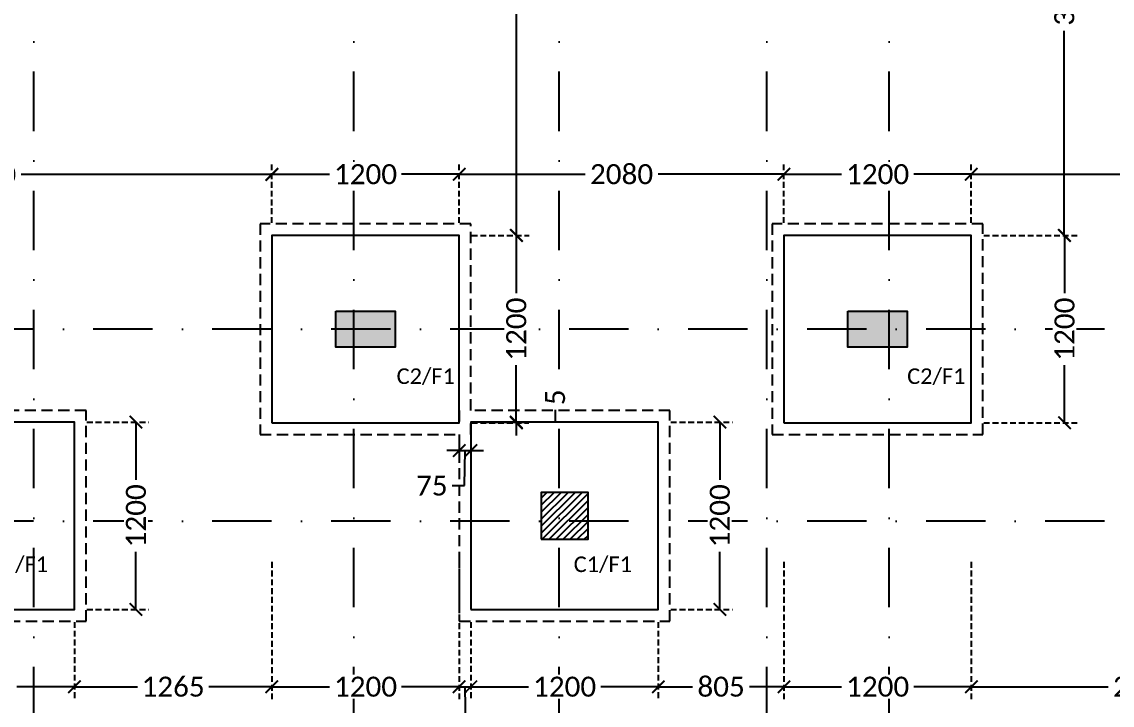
# Model space of a CAD drawing. Header units: millimetres. Extents: x -176651 to 954389, y -469666 to 486614.
# Drawn here: x 225611 to 232595, y 263822 to 268198 of the extents above; entities that cross this region are included whole.
import ezdxf
from ezdxf.xclip import XClip

# ---------------------------------------------------------------- set-up
doc = ezdxf.new("R2010")
doc.units = ezdxf.units.MM
doc.header["$LTSCALE"] = 150
doc.header["$XCLIPFRAME"] = 2
for name, pattern in [('3BHK-W(SB)$0$HIDDEN', [0.375, 0.25, -0.125]), ('DASHDOTX2', [50.8, 25.4, -12.7, 0, -12.7]), ('HIDDEN2', [4.7625, 3.175, -1.5875])]:
    doc.linetypes.add(name, pattern=pattern)
for name, color, linetype in [('ad-Column', 3, 'Continuous'), ('ad-Column Hatch', 125, 'Continuous'), ('ad-Footing line', 2, 'Continuous'), ('ad-Grid', 8, 'DASHDOTX2'), ('ad-PCC line', 8, 'HIDDEN2'), ('ad-RCC', 3, 'Continuous'), ('ad-RCC Hatch', 125, 'Continuous'), ('ad-Road', 2, 'Continuous'), ('ad-Road Hatch', 8, 'Continuous')]:
    doc.layers.add(name, color=color, linetype=linetype)
doc.layers.add('ad-External Dimensions', color=5, linetype='Continuous', true_color=0x0000ff)
doc.layers.add('ad-Foundation text', color=6, linetype='Continuous', true_color=0xff00ff)
doc.styles.get("Standard").update_dxf_attribs({"font": 'calibril.ttf'})
doc.dimstyles.new('A-75-DIM-INT (Framing)', dxfattribs={"dimscale": 100, "dimtxt": 1.6, "dimasz": 1, "dimexe": 1, "dimexo": 1, "dimgap": 0.5, "dimtad": 0, "dimdec": 0, "dimdsep": 46, "dimtxsty": 'Standard', "dimblk": 'ARCHTICK', "dimcen": 0.025, "dimclrd": 5, "dimclre": 5, "dimclrt": 256, "dimazin": 2, "dimtfac": 1, "dimtdec": 0, "dimtmove": 1, "dimatfit": 0, "dimldrblk": 'ARCHTICK', "dimfxl": 1, "dimfxlon": 1, "dimtfill": 1, "dimtolj": 1, "dimtzin": 0, "dimarcsym": 0})

# ---------------------------------------------------------------- blocks, each defined once
blk = doc.blocks.new('A$C4fb60e89')
at = {"layer": 'ad-Road Hatch', "ltscale": 5, "transparency": 33554687}
h = blk.add_hatch(dxfattribs=at)
h.set_pattern_fill('AR-HBONE', color=256, scale=15)
h.set_pattern_definition([(45, (-193247.7, -428758.8), (0, 2155.2615), [4572, -1524]), (135, (-192170.1, -427681.1), (2e-13, 2155.2615), [4572, -1524])])
h.paths.add_polyline_path([(175594.5, -250241), (169177.9, -249341.1), (167473.5, -249057.1), (167473.5, -138693.9), (101313.5, -138693.9), (101313.5, -199953.9), (101307.7, -237994.6), (101040.4, -268291), (101007.7, -280967.7), (101066.4, -293683.6), (101242.5, -311127.2), (100909.9, -319343.6), (100949.1, -333937.5), (100668.7, -366959.6), (100727.3, -390982.9), (100668.7, -404585.6), (100538.2, -420418.5), (100466.5, -428758.8), (92426.2, -427265.5), (92163.5, -427209.5), (92163.5, -321453.9), (24803.5, -321453.9), (24803.5, -412960.5), (15653.5, -411028.6), (15653.5, -321452.2), (-19535.1, -321452.2), (-34427.5, -319476.7), (-65207.4, -315394.6), (-171770.1, -301268.1), (-185853.9, -298333.1), (-193247.7, -296831.5), (-193244, -292907.6), (-191913.8, -285219.4), (-191838.8, -284678.8), (-183397.4, -286393.2), (-169722.9, -289242.8), (-53141.2, -304697.5), (-18730.1, -309262.2), (15653.3, -309262.2), (15653.5, 703.4), (24803.5, 1114.6), (24803.5, -129543.9), (92163.5, -129543.9), (92163.5, 15133.3), (101313.5, 17712.8), (101313.5, -129543.9), (167473.5, -129543.9), (167473.5, 35551.6), (175738, 37855), (175848.8, 28595.3), (175835.8, 25947.4), (175777.1, 14040.5), (175855.3, 2315.8), (175659.7, -18036.1), (175731.4, -34038.6), (175718.4, -46839.2), (175672.7, -63402.4), (175816.2, -82071.9), (175542.3, -106356), (175490.2, -124640.8), (175574.9, -145018.8), (175731.4, -168892), (175796.6, -181268.8), (175796.6, -192667.4), (175744.5, -208200.3), (175829.2, -223276.8), (175887.9, -234871.1)])
h.paths.add_polyline_path([(24803.5, -309263.9), (92163.5, -309263.9), (92163.5, -138693.9), (24803.5, -138693.9)], flags=16)
blk = doc.blocks.new("Plot's Boundary")
at = {"layer": 'ad-Road', "ltscale": 5}
blk.add_blockref('A$C4fb60e89', (191838.8, 428758.8), dxfattribs=at)
blk = doc.blocks.new('1625W_Grid')
at = {"layer": 'ad-Grid', "ltscale": 0.1}
for points in [[(3298.6, -3643.6), (3298.6, -3393.6), (2945, -3190), (2945, 15870), (3298.6, 16073.6), (3298.6, 16323.6)], [(7993.6, -3643.6), (7993.6, -3393.6), (7640, -3190), (7640, 15870), (7993.6, 16073.6), (7993.6, 16323.6)], [(4995, -3190), (4995, 15870)], [(6310, -3190), (6310, 15870)], [(8425, -3190), (8425, 15870)], [(15900, 115), (-3780, 115)], [(15900, -1115), (-3780, -1115)]]:
    blk.add_lwpolyline(points, dxfattribs=at)
blk = doc.blocks.new('zw$6AA0')
at = {"layer": 'ad-Column Hatch', "transparency": 33554687}
h = blk.add_hatch(color=256, dxfattribs=at)
h.dxf.hatch_style = 1
h.paths.add_polyline_path([(0, -230), (380, -230), (380, 0), (0, 0)])
at = {"layer": 'ad-Column'}
blk.add_lwpolyline([(0, -230), (380, -230), (380, 0), (0, 0)], close=True, dxfattribs=at)
blk = doc.blocks.new('A$C42b14ea2')
at = {"layer": 'ad-RCC Hatch', "transparency": 33554687}
h = blk.add_hatch(dxfattribs=at)
h.set_pattern_fill('ANSI31', color=256, scale=10)
h.set_pattern_definition([(45, (13250, 8645), (-22.45064, 22.45064), [])])
h.paths.add_polyline_path([(0, 0), (300, 0), (300, 300), (0, 300)])
at = {"layer": 'ad-RCC'}
blk.add_lwpolyline([(0, 0), (300, 0), (300, 300), (0, 300)], close=True, dxfattribs=at)
blk = doc.blocks.new('1625W_Columns')
at = {"layer": 'ad-Column', "xscale": -1, "rotation": 180}
for p in [(4880, 0), (8160, 0)]:
    blk.add_blockref('zw$6AA0', p, dxfattribs=at)
at = {"layer": 'ad-RCC'}
blk.add_blockref('A$C42b14ea2', (6195, -1230), dxfattribs=at)
blk = doc.blocks.new('_ArchTick')
at = {"color": 0, "linetype": 'ByBlock', "const_width": 0.15}
blk.add_lwpolyline([(-0.5, -0.5), (0.5, 0.5)], dxfattribs=at)
blk = doc.blocks.new('*D36')
at = {"layer": 'ad-External Dimensions', "linetype": '3BHK-W(SB)$0$HIDDEN', "lineweight": -2}
for p, q in [((2005, -1760), (2005, -2254.6)), ((3205, -1760), (3205, -2254.6))]:
    blk.add_line(p, q, dxfattribs=at)
at = {"layer": 'ad-External Dimensions', "lineweight": -2}
for p, q in [((2005, -2174.6), (2373.8, -2174.6)), ((3205, -2174.6), (2836.2, -2174.6))]:
    blk.add_line(p, q, dxfattribs=at)
at = {"layer": 'Defpoints', "color": 0}
for p in [(2005, -1680), (3205, -1680), (3205, -2174.6)]:
    blk.add_point(p, dxfattribs=at)
at = {"layer": 'ad-External Dimensions', "lineweight": -2, "xscale": 80, "yscale": 80, "zscale": 80, "rotation": 180}
blk.add_blockref('_ArchTick', (2005, -2174.6), dxfattribs=at)
at = {"layer": 'ad-External Dimensions', "lineweight": -2, "xscale": 80, "yscale": 80, "zscale": 80}
blk.add_blockref('_ArchTick', (3205, -2174.6), dxfattribs=at)
at = {"layer": 'ad-External Dimensions', "insert": (2605, -2174.6), "char_height": 128, "attachment_point": 5, "bg_fill": 3, "box_fill_scale": 1.1, "bg_fill_color": 257, "bg_fill_transparency": 0}
blk.add_mtext('\\A1;1200', dxfattribs=at)
blk = doc.blocks.new('*D39')
at = {"layer": 'ad-External Dimensions', "linetype": '3BHK-W(SB)$0$HIDDEN', "lineweight": -2}
for p, q in [((4470, -1374.6), (4470, -2254.6)), ((3205, -1760), (3205, -2254.6))]:
    blk.add_line(p, q, dxfattribs=at)
at = {"layer": 'ad-External Dimensions', "lineweight": -2}
for p, q in [((3205, -2174.6), (3609, -2174.6)), ((4470, -2174.6), (4066, -2174.6))]:
    blk.add_line(p, q, dxfattribs=at)
at = {"layer": 'Defpoints', "color": 0}
for p in [(4470, -485), (3205, -1680), (4470, -2174.6)]:
    blk.add_point(p, dxfattribs=at)
at = {"layer": 'ad-External Dimensions', "lineweight": -2, "xscale": 80, "yscale": 80, "zscale": 80, "rotation": 180}
blk.add_blockref('_ArchTick', (3205, -2174.6), dxfattribs=at)
at = {"layer": 'ad-External Dimensions', "lineweight": -2, "xscale": 80, "yscale": 80, "zscale": 80}
blk.add_blockref('_ArchTick', (4470, -2174.6), dxfattribs=at)
at = {"layer": 'ad-External Dimensions', "insert": (3837.5, -2174.6), "char_height": 128, "attachment_point": 5, "bg_fill": 3, "box_fill_scale": 1.1, "bg_fill_color": 257, "bg_fill_transparency": 0}
blk.add_mtext('\\A1;1265', dxfattribs=at)
blk = doc.blocks.new('*D40')
at = {"layer": 'ad-External Dimensions', "linetype": '3BHK-W(SB)$0$HIDDEN', "lineweight": -2}
for p, q in [((4470, -1374.6), (4470, -2254.6)), ((5670, -1374.6), (5670, -2254.6))]:
    blk.add_line(p, q, dxfattribs=at)
at = {"layer": 'ad-External Dimensions', "lineweight": -2}
for p, q in [((4470, -2174.6), (4838.8, -2174.6)), ((5670, -2174.6), (5301.2, -2174.6))]:
    blk.add_line(p, q, dxfattribs=at)
at = {"layer": 'Defpoints', "color": 0}
for p in [(4470, -485), (5670, -485), (5670, -2174.6)]:
    blk.add_point(p, dxfattribs=at)
at = {"layer": 'ad-External Dimensions', "lineweight": -2, "xscale": 80, "yscale": 80, "zscale": 80, "rotation": 180}
blk.add_blockref('_ArchTick', (4470, -2174.6), dxfattribs=at)
at = {"layer": 'ad-External Dimensions', "lineweight": -2, "xscale": 80, "yscale": 80, "zscale": 80}
blk.add_blockref('_ArchTick', (5670, -2174.6), dxfattribs=at)
at = {"layer": 'ad-External Dimensions', "insert": (5070, -2174.6), "char_height": 128, "attachment_point": 5, "bg_fill": 3, "box_fill_scale": 1.1, "bg_fill_color": 257, "bg_fill_transparency": 0}
blk.add_mtext('\\A1;1200', dxfattribs=at)
blk = doc.blocks.new('*D41')
at = {"layer": 'ad-External Dimensions', "linetype": '3BHK-W(SB)$0$HIDDEN', "lineweight": -2}
for p, q in [((5670, -1374.6), (5670, -2254.6)), ((5745, -1760), (5745, -2254.6))]:
    blk.add_line(p, q, dxfattribs=at)
at = {"layer": 'ad-External Dimensions', "lineweight": -2}
for p, q in [((5670, -2174.6), (5590, -2174.6)), ((5670, -2174.6), (5745, -2174.6)), ((5712.2, -2438.6), (5707.5, -2174.6)), ((5745, -2174.6), (5825, -2174.6)), ((5792.2, -2438.6), (5712.2, -2438.6))]:
    blk.add_line(p, q, dxfattribs=at)
at = {"layer": 'Defpoints', "color": 0}
for p in [(5670, -485), (5745, -1680), (5745, -2174.6)]:
    blk.add_point(p, dxfattribs=at)
at = {"layer": 'ad-External Dimensions', "lineweight": -2, "xscale": 80, "yscale": 80, "zscale": 80}
blk.add_blockref('_ArchTick', (5670, -2174.6), dxfattribs=at)
at = {"layer": 'ad-External Dimensions', "lineweight": -2, "xscale": 80, "yscale": 80, "zscale": 80, "rotation": 180}
blk.add_blockref('_ArchTick', (5745, -2174.6), dxfattribs=at)
at = {"layer": 'ad-External Dimensions', "insert": (5922.4, -2438.6), "char_height": 128, "attachment_point": 5, "bg_fill": 3, "box_fill_scale": 1.1, "bg_fill_color": 257, "bg_fill_transparency": 0}
blk.add_mtext('\\A1;75', dxfattribs=at)
blk = doc.blocks.new('*D42')
at = {"layer": 'ad-External Dimensions', "linetype": '3BHK-W(SB)$0$HIDDEN', "lineweight": -2}
for p, q in [((5745, -1760), (5745, -2254.6)), ((6945, -1760), (6945, -2254.6))]:
    blk.add_line(p, q, dxfattribs=at)
at = {"layer": 'ad-External Dimensions', "lineweight": -2}
for p, q in [((5745, -2174.6), (6113.8, -2174.6)), ((6945, -2174.6), (6576.2, -2174.6))]:
    blk.add_line(p, q, dxfattribs=at)
at = {"layer": 'Defpoints', "color": 0}
for p in [(5745, -1680), (6945, -1680), (6945, -2174.6)]:
    blk.add_point(p, dxfattribs=at)
at = {"layer": 'ad-External Dimensions', "lineweight": -2, "xscale": 80, "yscale": 80, "zscale": 80, "rotation": 180}
blk.add_blockref('_ArchTick', (5745, -2174.6), dxfattribs=at)
at = {"layer": 'ad-External Dimensions', "lineweight": -2, "xscale": 80, "yscale": 80, "zscale": 80}
blk.add_blockref('_ArchTick', (6945, -2174.6), dxfattribs=at)
at = {"layer": 'ad-External Dimensions', "insert": (6345, -2174.6), "char_height": 128, "attachment_point": 5, "bg_fill": 3, "box_fill_scale": 1.1, "bg_fill_color": 257, "bg_fill_transparency": 0}
blk.add_mtext('\\A1;1200', dxfattribs=at)
blk = doc.blocks.new('*D43')
at = {"layer": 'ad-External Dimensions', "linetype": '3BHK-W(SB)$0$HIDDEN', "lineweight": -2}
for p, q in [((7750, -1374.6), (7750, -2254.6)), ((6945, -1760), (6945, -2254.6))]:
    blk.add_line(p, q, dxfattribs=at)
at = {"layer": 'ad-External Dimensions', "lineweight": -2}
for p, q in [((6945, -2174.6), (7165.4, -2174.6)), ((7750, -2174.6), (7529.6, -2174.6))]:
    blk.add_line(p, q, dxfattribs=at)
at = {"layer": 'Defpoints', "color": 0}
for p in [(7750, -485), (6945, -1680), (7750, -2174.6)]:
    blk.add_point(p, dxfattribs=at)
at = {"layer": 'ad-External Dimensions', "lineweight": -2, "xscale": 80, "yscale": 80, "zscale": 80, "rotation": 180}
blk.add_blockref('_ArchTick', (6945, -2174.6), dxfattribs=at)
at = {"layer": 'ad-External Dimensions', "lineweight": -2, "xscale": 80, "yscale": 80, "zscale": 80}
blk.add_blockref('_ArchTick', (7750, -2174.6), dxfattribs=at)
at = {"layer": 'ad-External Dimensions', "insert": (7347.5, -2174.6), "char_height": 128, "attachment_point": 5, "bg_fill": 3, "box_fill_scale": 1.1, "bg_fill_color": 257, "bg_fill_transparency": 0}
blk.add_mtext('\\A1;805', dxfattribs=at)
blk = doc.blocks.new('*D44')
at = {"layer": 'ad-External Dimensions', "linetype": '3BHK-W(SB)$0$HIDDEN', "lineweight": -2}
for p, q in [((7750, -1374.6), (7750, -2254.6)), ((8950, -1374.6), (8950, -2254.6))]:
    blk.add_line(p, q, dxfattribs=at)
at = {"layer": 'ad-External Dimensions', "lineweight": -2}
for p, q in [((7750, -2174.6), (8118.8, -2174.6)), ((8950, -2174.6), (8581.2, -2174.6))]:
    blk.add_line(p, q, dxfattribs=at)
at = {"layer": 'Defpoints', "color": 0}
for p in [(7750, -485), (8950, -485), (8950, -2174.6)]:
    blk.add_point(p, dxfattribs=at)
at = {"layer": 'ad-External Dimensions', "lineweight": -2, "xscale": 80, "yscale": 80, "zscale": 80, "rotation": 180}
blk.add_blockref('_ArchTick', (7750, -2174.6), dxfattribs=at)
at = {"layer": 'ad-External Dimensions', "lineweight": -2, "xscale": 80, "yscale": 80, "zscale": 80}
blk.add_blockref('_ArchTick', (8950, -2174.6), dxfattribs=at)
at = {"layer": 'ad-External Dimensions', "insert": (8350, -2174.6), "char_height": 128, "attachment_point": 5, "bg_fill": 3, "box_fill_scale": 1.1, "bg_fill_color": 257, "bg_fill_transparency": 0}
blk.add_mtext('\\A1;1200', dxfattribs=at)
blk = doc.blocks.new('*D45')
at = {"layer": 'ad-External Dimensions', "linetype": '3BHK-W(SB)$0$HIDDEN', "lineweight": -2}
for p, q in [((8950, -1374.6), (8950, -2254.6)), ((11170, -1660), (11170, -2254.6))]:
    blk.add_line(p, q, dxfattribs=at)
at = {"layer": 'ad-External Dimensions', "lineweight": -2}
for p, q in [((8950, -2174.6), (9825.8, -2174.6)), ((11170, -2174.6), (10294.2, -2174.6))]:
    blk.add_line(p, q, dxfattribs=at)
at = {"layer": 'Defpoints', "color": 0}
for p in [(8950, -485), (11170, -1580), (11170, -2174.6)]:
    blk.add_point(p, dxfattribs=at)
at = {"layer": 'ad-External Dimensions', "lineweight": -2, "xscale": 80, "yscale": 80, "zscale": 80, "rotation": 180}
blk.add_blockref('_ArchTick', (8950, -2174.6), dxfattribs=at)
at = {"layer": 'ad-External Dimensions', "lineweight": -2, "xscale": 80, "yscale": 80, "zscale": 80}
blk.add_blockref('_ArchTick', (11170, -2174.6), dxfattribs=at)
at = {"layer": 'ad-External Dimensions', "insert": (10060, -2174.6), "char_height": 128, "attachment_point": 5, "bg_fill": 3, "box_fill_scale": 1.1, "bg_fill_color": 257, "bg_fill_transparency": 0}
blk.add_mtext('\\A1;2220', dxfattribs=at)
blk = doc.blocks.new('*D61')
at = {"layer": 'ad-External Dimensions', "linetype": '3BHK-W(SB)$0$HIDDEN', "lineweight": -2}
for p, q in [((790, 795), (790, 1184.7)), ((4470, 795), (4470, 1184.7))]:
    blk.add_line(p, q, dxfattribs=at)
at = {"layer": 'ad-External Dimensions', "lineweight": -2}
for p, q in [((790, 1104.7), (2395, 1104.7)), ((4470, 1104.7), (2865, 1104.7))]:
    blk.add_line(p, q, dxfattribs=at)
at = {"layer": 'Defpoints', "color": 0}
for p in [(4470, 1104.7), (790, 715), (4470, 715)]:
    blk.add_point(p, dxfattribs=at)
at = {"layer": 'ad-External Dimensions', "lineweight": -2, "xscale": 80, "yscale": 80, "zscale": 80, "rotation": 180}
blk.add_blockref('_ArchTick', (790, 1104.7), dxfattribs=at)
at = {"layer": 'ad-External Dimensions', "lineweight": -2, "xscale": 80, "yscale": 80, "zscale": 80}
blk.add_blockref('_ArchTick', (4470, 1104.7), dxfattribs=at)
at = {"layer": 'ad-External Dimensions', "insert": (2630, 1104.7), "char_height": 128, "attachment_point": 5, "bg_fill": 3, "box_fill_scale": 1.1, "bg_fill_color": 257, "bg_fill_transparency": 0}
blk.add_mtext('\\A1;3680', dxfattribs=at)
blk = doc.blocks.new('*D62')
at = {"layer": 'ad-External Dimensions', "linetype": '3BHK-W(SB)$0$HIDDEN', "lineweight": -2}
for p, q in [((4470, 795), (4470, 1186.6)), ((5670, 795), (5670, 1186.6))]:
    blk.add_line(p, q, dxfattribs=at)
at = {"layer": 'ad-External Dimensions', "lineweight": -2}
for p, q in [((4470, 1106.6), (4838.8, 1106.6)), ((5670, 1106.6), (5301.2, 1106.6))]:
    blk.add_line(p, q, dxfattribs=at)
at = {"layer": 'Defpoints', "color": 0}
for p in [(5670, 1106.6), (4470, 715), (5670, 715)]:
    blk.add_point(p, dxfattribs=at)
at = {"layer": 'ad-External Dimensions', "lineweight": -2, "xscale": 80, "yscale": 80, "zscale": 80, "rotation": 180}
blk.add_blockref('_ArchTick', (4470, 1106.6), dxfattribs=at)
at = {"layer": 'ad-External Dimensions', "lineweight": -2, "xscale": 80, "yscale": 80, "zscale": 80}
blk.add_blockref('_ArchTick', (5670, 1106.6), dxfattribs=at)
at = {"layer": 'ad-External Dimensions', "insert": (5070, 1106.6), "char_height": 128, "attachment_point": 5, "bg_fill": 3, "box_fill_scale": 1.1, "bg_fill_color": 257, "bg_fill_transparency": 0}
blk.add_mtext('\\A1;1200', dxfattribs=at)
blk = doc.blocks.new('*D63')
at = {"layer": 'ad-External Dimensions', "linetype": '3BHK-W(SB)$0$HIDDEN', "lineweight": -2}
for p, q in [((5670, 795), (5670, 1186.6)), ((7750, 795), (7750, 1186.6))]:
    blk.add_line(p, q, dxfattribs=at)
at = {"layer": 'ad-External Dimensions', "lineweight": -2}
for p, q in [((5670, 1106.6), (6475.8, 1106.6)), ((7750, 1106.6), (6944.2, 1106.6))]:
    blk.add_line(p, q, dxfattribs=at)
at = {"layer": 'Defpoints', "color": 0}
for p in [(7750, 1106.6), (5670, 715), (7750, 715)]:
    blk.add_point(p, dxfattribs=at)
at = {"layer": 'ad-External Dimensions', "lineweight": -2, "xscale": 80, "yscale": 80, "zscale": 80, "rotation": 180}
blk.add_blockref('_ArchTick', (5670, 1106.6), dxfattribs=at)
at = {"layer": 'ad-External Dimensions', "lineweight": -2, "xscale": 80, "yscale": 80, "zscale": 80}
blk.add_blockref('_ArchTick', (7750, 1106.6), dxfattribs=at)
at = {"layer": 'ad-External Dimensions', "insert": (6710, 1106.6), "char_height": 128, "attachment_point": 5, "bg_fill": 3, "box_fill_scale": 1.1, "bg_fill_color": 257, "bg_fill_transparency": 0}
blk.add_mtext('\\A1;2080', dxfattribs=at)
blk = doc.blocks.new('*D64')
at = {"layer": 'ad-External Dimensions', "linetype": '3BHK-W(SB)$0$HIDDEN', "lineweight": -2}
for p, q in [((7750, 795), (7750, 1186.6)), ((8950, 795), (8950, 1186.6))]:
    blk.add_line(p, q, dxfattribs=at)
at = {"layer": 'ad-External Dimensions', "lineweight": -2}
for p, q in [((7750, 1106.6), (8118.8, 1106.6)), ((8950, 1106.6), (8581.2, 1106.6))]:
    blk.add_line(p, q, dxfattribs=at)
at = {"layer": 'Defpoints', "color": 0}
for p in [(8950, 1106.6), (7750, 715), (8950, 715)]:
    blk.add_point(p, dxfattribs=at)
at = {"layer": 'ad-External Dimensions', "lineweight": -2, "xscale": 80, "yscale": 80, "zscale": 80, "rotation": 180}
blk.add_blockref('_ArchTick', (7750, 1106.6), dxfattribs=at)
at = {"layer": 'ad-External Dimensions', "lineweight": -2, "xscale": 80, "yscale": 80, "zscale": 80}
blk.add_blockref('_ArchTick', (8950, 1106.6), dxfattribs=at)
at = {"layer": 'ad-External Dimensions', "insert": (8350, 1106.6), "char_height": 128, "attachment_point": 5, "bg_fill": 3, "box_fill_scale": 1.1, "bg_fill_color": 257, "bg_fill_transparency": 0}
blk.add_mtext('\\A1;1200', dxfattribs=at)
blk = doc.blocks.new('*D65')
at = {"layer": 'ad-External Dimensions', "linetype": '3BHK-W(SB)$0$HIDDEN', "lineweight": -2}
for p, q in [((5670, -565), (5670, -741.8)), ((5745, -560), (5745, -741.8))]:
    blk.add_line(p, q, dxfattribs=at)
at = {"layer": 'ad-External Dimensions', "lineweight": -2}
for p, q in [((5670, -661.8), (5590, -661.8)), ((5670, -661.8), (5745, -661.8)), ((5704.8, -886.9), (5707.5, -661.8)), ((5745, -661.8), (5825, -661.8)), ((5624.8, -886.9), (5704.8, -886.9))]:
    blk.add_line(p, q, dxfattribs=at)
at = {"layer": 'Defpoints', "color": 0}
for p in [(5670, -485), (5745, -480), (5745, -661.8)]:
    blk.add_point(p, dxfattribs=at)
at = {"layer": 'ad-External Dimensions', "lineweight": -2, "xscale": 80, "yscale": 80, "zscale": 80}
blk.add_blockref('_ArchTick', (5670, -661.8), dxfattribs=at)
at = {"layer": 'ad-External Dimensions', "lineweight": -2, "xscale": 80, "yscale": 80, "zscale": 80, "rotation": 180}
blk.add_blockref('_ArchTick', (5745, -661.8), dxfattribs=at)
at = {"layer": 'ad-External Dimensions', "insert": (5494.6, -886.9), "char_height": 128, "attachment_point": 5, "bg_fill": 3, "box_fill_scale": 1.1, "bg_fill_color": 257, "bg_fill_transparency": 0}
blk.add_mtext('\\A1;75', dxfattribs=at)
blk = doc.blocks.new('*D66')
at = {"layer": 'ad-External Dimensions', "linetype": '3BHK-W(SB)$0$HIDDEN', "lineweight": -2}
for p, q in [((7025, -480), (7419.6, -480)), ((7025, -1680), (7419.6, -1680))]:
    blk.add_line(p, q, dxfattribs=at)
at = {"layer": 'ad-External Dimensions', "lineweight": -2}
for p, q in [((7339.6, -480), (7339.6, -848.8)), ((7339.6, -1680), (7339.6, -1311.2))]:
    blk.add_line(p, q, dxfattribs=at)
at = {"layer": 'Defpoints', "color": 0}
for p in [(6945, -480), (6945, -1680), (7339.6, -1680)]:
    blk.add_point(p, dxfattribs=at)
at = {"layer": 'ad-External Dimensions', "lineweight": -2, "xscale": 80, "yscale": 80, "zscale": 80}
for p, rotation in [((7339.6, -480), 90), ((7339.6, -1680), 270)]:
    blk.add_blockref('_ArchTick', p, dxfattribs=dict(at, rotation=rotation))
at = {"layer": 'ad-External Dimensions', "insert": (7339.6, -1080), "char_height": 128, "attachment_point": 5, "rotation": 90, "bg_fill": 3, "box_fill_scale": 1.1, "bg_fill_color": 257, "bg_fill_transparency": 0}
blk.add_mtext('\\A1;1200', dxfattribs=at)
blk = doc.blocks.new('*D94')
at = {"layer": 'ad-External Dimensions', "linetype": '3BHK-W(SB)$0$HIDDEN', "lineweight": -2}
for p, q in [((5750, 4030), (6117.7, 4030)), ((5750, 715), (6117.7, 715))]:
    blk.add_line(p, q, dxfattribs=at)
at = {"layer": 'ad-External Dimensions', "lineweight": -2}
for p, q in [((6037.7, 4030), (6037.7, 2604.7)), ((6037.7, 715), (6037.7, 2140.3))]:
    blk.add_line(p, q, dxfattribs=at)
at = {"layer": 'Defpoints', "color": 0}
for p in [(5670, 4030), (5670, 715), (6037.7, 715)]:
    blk.add_point(p, dxfattribs=at)
at = {"layer": 'ad-External Dimensions', "lineweight": -2, "xscale": 80, "yscale": 80, "zscale": 80}
for p, rotation in [((6037.7, 4030), 90), ((6037.7, 715), 270)]:
    blk.add_blockref('_ArchTick', p, dxfattribs=dict(at, rotation=rotation))
at = {"layer": 'ad-External Dimensions', "insert": (6037.7, 2372.5), "char_height": 128, "attachment_point": 5, "rotation": 90, "bg_fill": 3, "box_fill_scale": 1.1, "bg_fill_color": 257, "bg_fill_transparency": 0}
blk.add_mtext('\\A1;3315', dxfattribs=at)
blk = doc.blocks.new('*D95')
at = {"layer": 'ad-External Dimensions', "linetype": '3BHK-W(SB)$0$HIDDEN', "lineweight": -2}
for p, q in [((5750, 715), (6115.8, 715)), ((5750, -485), (6115.8, -485))]:
    blk.add_line(p, q, dxfattribs=at)
at = {"layer": 'ad-External Dimensions', "lineweight": -2}
for p, q in [((6035.8, 715), (6035.8, 346.2)), ((6035.8, -485), (6035.8, -116.2))]:
    blk.add_line(p, q, dxfattribs=at)
at = {"layer": 'Defpoints', "color": 0}
for p in [(5670, 715), (6035.8, 715), (5670, -485)]:
    blk.add_point(p, dxfattribs=at)
at = {"layer": 'ad-External Dimensions', "lineweight": -2, "xscale": 80, "yscale": 80, "zscale": 80}
for p, rotation in [((6035.8, 715), 90), ((6035.8, -485), 270)]:
    blk.add_blockref('_ArchTick', p, dxfattribs=dict(at, rotation=rotation))
at = {"layer": 'ad-External Dimensions', "insert": (6035.8, 115), "char_height": 128, "attachment_point": 5, "rotation": 90, "bg_fill": 3, "box_fill_scale": 1.1, "bg_fill_color": 257, "bg_fill_transparency": 0}
blk.add_mtext('\\A1;1200', dxfattribs=at)
blk = doc.blocks.new('*D97')
at = {"layer": 'ad-External Dimensions', "linetype": '3BHK-W(SB)$0$HIDDEN', "lineweight": -2}
for p, q in [((8950, 795), (8950, 1186.6)), ((11330, 795), (11330, 1186.6))]:
    blk.add_line(p, q, dxfattribs=at)
at = {"layer": 'ad-External Dimensions', "lineweight": -2}
for p, q in [((8950, 1106.6), (9905.8, 1106.6)), ((11330, 1106.6), (10374.2, 1106.6))]:
    blk.add_line(p, q, dxfattribs=at)
at = {"layer": 'Defpoints', "color": 0}
for p in [(11330, 1106.6), (8950, 715), (11330, 715)]:
    blk.add_point(p, dxfattribs=at)
at = {"layer": 'ad-External Dimensions', "lineweight": -2, "xscale": 80, "yscale": 80, "zscale": 80, "rotation": 180}
blk.add_blockref('_ArchTick', (8950, 1106.6), dxfattribs=at)
at = {"layer": 'ad-External Dimensions', "lineweight": -2, "xscale": 80, "yscale": 80, "zscale": 80}
blk.add_blockref('_ArchTick', (11330, 1106.6), dxfattribs=at)
at = {"layer": 'ad-External Dimensions', "insert": (10140, 1106.6), "char_height": 128, "attachment_point": 5, "bg_fill": 3, "box_fill_scale": 1.1, "bg_fill_color": 257, "bg_fill_transparency": 0}
blk.add_mtext('\\A1;2380', dxfattribs=at)
blk = doc.blocks.new('*D109')
at = {"layer": 'ad-External Dimensions', "lineweight": -2}
for p, q in [((6035.8, -480), (6035.8, -400)), ((6284.5, -400.8), (6284.5, -480.8)), ((6035.8, -480), (6035.8, -485)), ((6284.5, -480.8), (6035.8, -482.5)), ((6035.8, -485), (6035.8, -565))]:
    blk.add_line(p, q, dxfattribs=at)
at = {"layer": 'ad-External Dimensions', "linetype": '3BHK-W(SB)$0$HIDDEN', "lineweight": -2}
for p, q in [((5750, -485), (6115.8, -485)), ((5825, -480), (6115.8, -480))]:
    blk.add_line(p, q, dxfattribs=at)
at = {"layer": 'Defpoints', "color": 0}
for p in [(5670, -485), (5745, -480), (6035.8, -485)]:
    blk.add_point(p, dxfattribs=at)
at = {"layer": 'ad-External Dimensions', "lineweight": -2, "xscale": 80, "yscale": 80, "zscale": 80}
for p, rotation in [((6035.8, -480), 270), ((6035.8, -485), 90)]:
    blk.add_blockref('_ArchTick', p, dxfattribs=dict(at, rotation=rotation))
at = {"layer": 'ad-External Dimensions', "insert": (6284.5, -321.4), "char_height": 128, "attachment_point": 5, "rotation": 90, "bg_fill": 3, "box_fill_scale": 1.1, "bg_fill_color": 257, "bg_fill_transparency": 0}
blk.add_mtext('\\A1;5', dxfattribs=at)
blk = doc.blocks.new('*D117')
at = {"layer": 'ad-External Dimensions', "linetype": '3BHK-W(SB)$0$HIDDEN', "lineweight": -2}
for p, q in [((3285, -480), (3679.6, -480)), ((3285, -1680), (3679.6, -1680))]:
    blk.add_line(p, q, dxfattribs=at)
at = {"layer": 'ad-External Dimensions', "lineweight": -2}
for p, q in [((3599.6, -480), (3599.6, -848.8)), ((3599.6, -1680), (3599.6, -1311.2))]:
    blk.add_line(p, q, dxfattribs=at)
at = {"layer": 'Defpoints', "color": 0}
for p in [(3205, -480), (3205, -1680), (3599.6, -1680)]:
    blk.add_point(p, dxfattribs=at)
at = {"layer": 'ad-External Dimensions', "lineweight": -2, "xscale": 80, "yscale": 80, "zscale": 80}
for p, rotation in [((3599.6, -480), 90), ((3599.6, -1680), 270)]:
    blk.add_blockref('_ArchTick', p, dxfattribs=dict(at, rotation=rotation))
at = {"layer": 'ad-External Dimensions', "insert": (3599.6, -1080), "char_height": 128, "attachment_point": 5, "rotation": 90, "bg_fill": 3, "box_fill_scale": 1.1, "bg_fill_color": 257, "bg_fill_transparency": 0}
blk.add_mtext('\\A1;1200', dxfattribs=at)
blk = doc.blocks.new('*D118')
at = {"layer": 'ad-External Dimensions', "linetype": '3BHK-W(SB)$0$HIDDEN', "lineweight": -2}
for p, q in [((9030, 715), (9627.8, 715)), ((9030, -485), (9627.8, -485))]:
    blk.add_line(p, q, dxfattribs=at)
at = {"layer": 'ad-External Dimensions', "lineweight": -2}
for p, q in [((9547.8, 715), (9547.8, 346.2)), ((9547.8, -485), (9547.8, -116.2))]:
    blk.add_line(p, q, dxfattribs=at)
at = {"layer": 'Defpoints', "color": 0}
for p in [(8950, 715), (8950, -485), (9547.8, -485)]:
    blk.add_point(p, dxfattribs=at)
at = {"layer": 'ad-External Dimensions', "lineweight": -2, "xscale": 80, "yscale": 80, "zscale": 80}
for p, rotation in [((9547.8, 715), 90), ((9547.8, -485), 270)]:
    blk.add_blockref('_ArchTick', p, dxfattribs=dict(at, rotation=rotation))
at = {"layer": 'ad-External Dimensions', "insert": (9547.8, 115), "char_height": 128, "attachment_point": 5, "rotation": 90, "bg_fill": 3, "box_fill_scale": 1.1, "bg_fill_color": 257, "bg_fill_transparency": 0}
blk.add_mtext('\\A1;1200', dxfattribs=at)
blk = doc.blocks.new('*D119')
at = {"layer": 'ad-External Dimensions', "linetype": '3BHK-W(SB)$0$HIDDEN', "lineweight": -2}
for p, q in [((9255, 3805), (9626, 3805)), ((9030, 715), (9626, 715))]:
    blk.add_line(p, q, dxfattribs=at)
at = {"layer": 'ad-External Dimensions', "lineweight": -2}
for p, q in [((9546, 3805), (9546, 2495)), ((9546, 715), (9546, 2025))]:
    blk.add_line(p, q, dxfattribs=at)
at = {"layer": 'Defpoints', "color": 0}
for p in [(9175, 3805), (8950, 715), (9546, 715)]:
    blk.add_point(p, dxfattribs=at)
at = {"layer": 'ad-External Dimensions', "lineweight": -2, "xscale": 80, "yscale": 80, "zscale": 80}
for p, rotation in [((9546, 3805), 90), ((9546, 715), 270)]:
    blk.add_blockref('_ArchTick', p, dxfattribs=dict(at, rotation=rotation))
at = {"layer": 'ad-External Dimensions', "insert": (9546, 2260), "char_height": 128, "attachment_point": 5, "rotation": 90, "bg_fill": 3, "box_fill_scale": 1.1, "bg_fill_color": 257, "bg_fill_transparency": 0}
blk.add_mtext('\\A1;3090', dxfattribs=at)
blk = doc.blocks.new('A$C26f4352e')
at = {"layer": 'ad-Foundation text', "char_height": 100, "width": 349.312, "attachment_point": 5}
for s, insert in [('\\pxt5;C2/F1', (-6664.3, -13809.5)), ('\\pxt5;C2/F1', (-3394.1, -13809.5)), ('\\pxt5;C1/F1', (-9270, -15013.7)), ('\\pxt5;C1/F1', (-5530, -15013.7))]:
    blk.add_mtext(s, dxfattribs=dict(at, insert=insert))
blk = doc.blocks.new('A$Cf8271b05')
at = {"layer": 'ad-Footing line'}
for points in [[(4470, -13875), (5670, -13875), (5670, -12675), (4470, -12675)], [(7750, -13875), (8950, -13875), (8950, -12675), (7750, -12675)], [(2005, -15070), (3205, -15070), (3205, -13870), (2005, -13870)], [(5745, -15070), (6945, -15070), (6945, -13870), (5745, -13870)]]:
    blk.add_lwpolyline(points, close=True, dxfattribs=at)
at = {"layer": 'ad-PCC line', "ltscale": 0.15}
for points in [[(5670, -13950), (5670, -15145), (7020, -15145), (7020, -13795), (5745, -13795), (5745, -12600), (4395, -12600), (4395, -13950)], [(7675, -13950), (9025, -13950), (9025, -12600), (7675, -12600)], [(1930, -15145), (3280, -15145), (3280, -13795), (1930, -13795)]]:
    blk.add_lwpolyline(points, close=True, dxfattribs=at)
for points in [[(5670, -13795), (5670, -13795), (5670, -13875)], [(5745, -13950), (5745, -13870)]]:
    blk.add_lwpolyline(points, dxfattribs=at)
blk = doc.blocks.new('A$Cfdb12340')
at = {"layer": 'ad-External Dimensions'}
dim = blk.add_linear_dim(base=(6037.7, 715), p1=(5670, 4030), p2=(5670, 715), angle=90, dimstyle='A-75-DIM-INT (Framing)', override={"dimscale": 80, "dimclrd": 256, "dimclre": 256, "dimfxl": 10}, dxfattribs=at)
dim.commit()
dim.dimension.update_dxf_attribs({"geometry": '*D94', "text_midpoint": (6037.7, 2372.5)})
for base, p1, p2, picture, middle in [((4470, 1104.7), (790, 715), (4470, 715), '*D61', (2630, 1104.7)), ((3205, -2174.6), (2005, -1680), (3205, -1680), '*D36', (2605, -2174.6))]:
    dim = blk.add_linear_dim(base=base, p1=p1, p2=p2, dimstyle='A-75-DIM-INT (Framing)', override={"dimscale": 80, "dimclrd": 256, "dimclre": 256, "dimfxl": 10}, dxfattribs=at)
    dim.commit()
    dim.dimension.update_dxf_attribs({"geometry": picture, "text_midpoint": middle})
dim = blk.add_linear_dim(base=(4470, -2174.6), p1=(3205, -1680), p2=(4470, -485), dimstyle='A-75-DIM-INT (Framing)', override={"dimscale": 80, "dimclrd": 256, "dimclre": 256, "dimfxl": 10}, dxfattribs=at)
dim.commit()
dim.dimension.update_dxf_attribs({"geometry": '*D39', "text_midpoint": (3837.5, -2174.6)})
dim = blk.add_linear_dim(base=(3599.6, -1680), p1=(3205, -480), p2=(3205, -1680), angle=90, dimstyle='A-75-DIM-INT (Framing)', override={"dimscale": 80, "dimclrd": 256, "dimclre": 256, "dimfxl": 10}, dxfattribs=at)
dim.commit()
dim.dimension.update_dxf_attribs({"geometry": '*D117', "text_midpoint": (3599.6, -1080)})
dim = blk.add_linear_dim(base=(5670, -2174.6), p1=(4470, -485), p2=(5670, -485), dimstyle='A-75-DIM-INT (Framing)', override={"dimscale": 80, "dimblk": 'ArchTick', "dimclrd": 256, "dimclre": 256, "dimfxl": 10, "dimtfill": 1, "dimtfillclr": 0}, dxfattribs=at)
dim.commit()
dim.dimension.update_dxf_attribs({"geometry": '*D40', "text_midpoint": (5070, -2174.6)})
dim = blk.add_linear_dim(base=(5745, -2174.6), p1=(5670, -485), p2=(5745, -1680), dimstyle='A-75-DIM-INT (Framing)', override={"dimscale": 80, "dimclrd": 256, "dimclre": 256, "dimfxl": 10}, dxfattribs=at)
dim.commit()
dim.dimension.update_dxf_attribs({"geometry": '*D41', "text_midpoint": (5832.2, -2438.6), "dimtype": 128})
dim = blk.add_linear_dim(base=(6035.8, 715), p1=(5670, -485), p2=(5670, 715), angle=90, dimstyle='A-75-DIM-INT (Framing)', override={"dimscale": 80, "dimclrd": 256, "dimclre": 256, "dimfxl": 10}, dxfattribs=at)
dim.commit()
dim.dimension.update_dxf_attribs({"geometry": '*D95', "text_midpoint": (6035.8, 115)})
dim = blk.add_linear_dim(base=(6945, -2174.6), p1=(5745, -1680), p2=(6945, -1680), dimstyle='A-75-DIM-INT (Framing)', override={"dimscale": 80, "dimclrd": 256, "dimclre": 256, "dimfxl": 10}, dxfattribs=at)
dim.commit()
dim.dimension.update_dxf_attribs({"geometry": '*D42', "text_midpoint": (6345, -2174.6)})
for base, p1, p2, picture, middle in [((5670, 1106.6), (4470, 715), (5670, 715), '*D62', (5070, 1106.6)), ((7750, -2174.6), (6945, -1680), (7750, -485), '*D43', (7347.5, -2174.6))]:
    dim = blk.add_linear_dim(base=base, p1=p1, p2=p2, dimstyle='A-75-DIM-INT (Framing)', override={"dimscale": 80, "dimclrd": 256, "dimclre": 256, "dimfxl": 10}, dxfattribs=at)
    dim.commit()
    dim.dimension.update_dxf_attribs({"geometry": picture, "text_midpoint": middle})
dim = blk.add_linear_dim(base=(5745, -661.8), p1=(5670, -485), p2=(5745, -480), dimstyle='A-75-DIM-INT (Framing)', override={"dimscale": 80, "dimclrd": 256, "dimclre": 256, "dimfxl": 10}, dxfattribs=at)
dim.commit()
dim.dimension.update_dxf_attribs({"geometry": '*D65', "text_midpoint": (5584.8, -886.9), "dimtype": 128})
for base, p1, p2, picture, middle in [((7750, 1106.6), (5670, 715), (7750, 715), '*D63', (6710, 1106.6)), ((8950, -2174.6), (7750, -485), (8950, -485), '*D44', (8350, -2174.6))]:
    dim = blk.add_linear_dim(base=base, p1=p1, p2=p2, dimstyle='A-75-DIM-INT (Framing)', override={"dimscale": 80, "dimclrd": 256, "dimclre": 256, "dimfxl": 10}, dxfattribs=at)
    dim.commit()
    dim.dimension.update_dxf_attribs({"geometry": picture, "text_midpoint": middle})
dim = blk.add_linear_dim(base=(6035.8, -485), p1=(5745, -480), p2=(5670, -485), angle=90, dimstyle='A-75-DIM-INT (Framing)', override={"dimscale": 80, "dimclrd": 256, "dimclre": 256, "dimfxl": 10}, dxfattribs=at)
dim.commit()
dim.dimension.update_dxf_attribs({"geometry": '*D109', "text_midpoint": (6284.5, -360.8), "dimtype": 128})
dim = blk.add_linear_dim(base=(7339.6, -1680), p1=(6945, -480), p2=(6945, -1680), angle=90, dimstyle='A-75-DIM-INT (Framing)', override={"dimscale": 80, "dimclrd": 256, "dimclre": 256, "dimfxl": 10}, dxfattribs=at)
dim.commit()
dim.dimension.update_dxf_attribs({"geometry": '*D66', "text_midpoint": (7339.6, -1080)})
dim = blk.add_linear_dim(base=(11170, -2174.6), p1=(8950, -485), p2=(11170, -1580), dimstyle='A-75-DIM-INT (Framing)', override={"dimscale": 80, "dimclrd": 256, "dimclre": 256, "dimfxl": 10}, dxfattribs=at)
dim.commit()
dim.dimension.update_dxf_attribs({"geometry": '*D45', "text_midpoint": (10060, -2174.6)})
dim = blk.add_linear_dim(base=(9547.8, -485), p1=(8950, 715), p2=(8950, -485), angle=90, dimstyle='A-75-DIM-INT (Framing)', override={"dimscale": 80, "dimclrd": 256, "dimclre": 256, "dimfxl": 10}, dxfattribs=at)
dim.commit()
dim.dimension.update_dxf_attribs({"geometry": '*D118', "text_midpoint": (9547.8, 115)})
dim = blk.add_linear_dim(base=(9546, 715), p1=(9175, 3805), p2=(8950, 715), angle=90, dimstyle='A-75-DIM-INT (Framing)', override={"dimscale": 80, "dimclrd": 256, "dimclre": 256, "dimfxl": 10}, dxfattribs=at)
dim.commit()
dim.dimension.update_dxf_attribs({"geometry": '*D119', "text_midpoint": (9546, 2260)})
dim = blk.add_linear_dim(base=(8950, 1106.6), p1=(7750, 715), p2=(8950, 715), dimstyle='A-75-DIM-INT (Framing)', override={"dimscale": 80, "dimclrd": 256, "dimclre": 256, "dimfxl": 10}, dxfattribs=at)
dim.commit()
dim.dimension.update_dxf_attribs({"geometry": '*D64', "text_midpoint": (8350, 1106.6)})
dim = blk.add_linear_dim(base=(11330, 1106.6), p1=(8950, 715), p2=(11330, 715), dimstyle='A-75-DIM-INT (Framing)', override={"dimscale": 80, "dimclrd": 256, "dimclre": 256, "dimfxl": 10}, dxfattribs=at)
dim.commit()
dim.dimension.update_dxf_attribs({"geometry": '*D97', "text_midpoint": (10140, 1106.6)})

msp = doc.modelspace()

# ---------------------------------------------------------------- block references
ref = msp.add_blockref("Plot's Boundary", (0, 0))
XClip(ref).set_block_clipping_path([(211642.2775057808, 255014.8999686334), (255322.2775057808, 295064.8999686334)])

# ---------------------------------------------------------------- next in the draw order: block references
msp.add_blockref('1625W_Grid', (222742.3, 266114.9))

# ---------------------------------------------------------------- next in the draw order: block references
msp.add_blockref('1625W_Columns', (222742.3, 266114.9))

# ---------------------------------------------------------------- next in the draw order: block references
at = {"layer": 'ad-External Dimensions'}
msp.add_blockref('A$Cfdb12340', (222742.3, 266114.9), dxfattribs=at)

# ---------------------------------------------------------------- next in the draw order: block references
msp.add_blockref('A$Cf8271b05', (222742.3, 279504.9))
at = {"layer": 'ad-Foundation text'}
msp.add_blockref('A$C26f4352e', (234862.3, 279734.9), dxfattribs=at)

doc.saveas('drawing.dxf')
